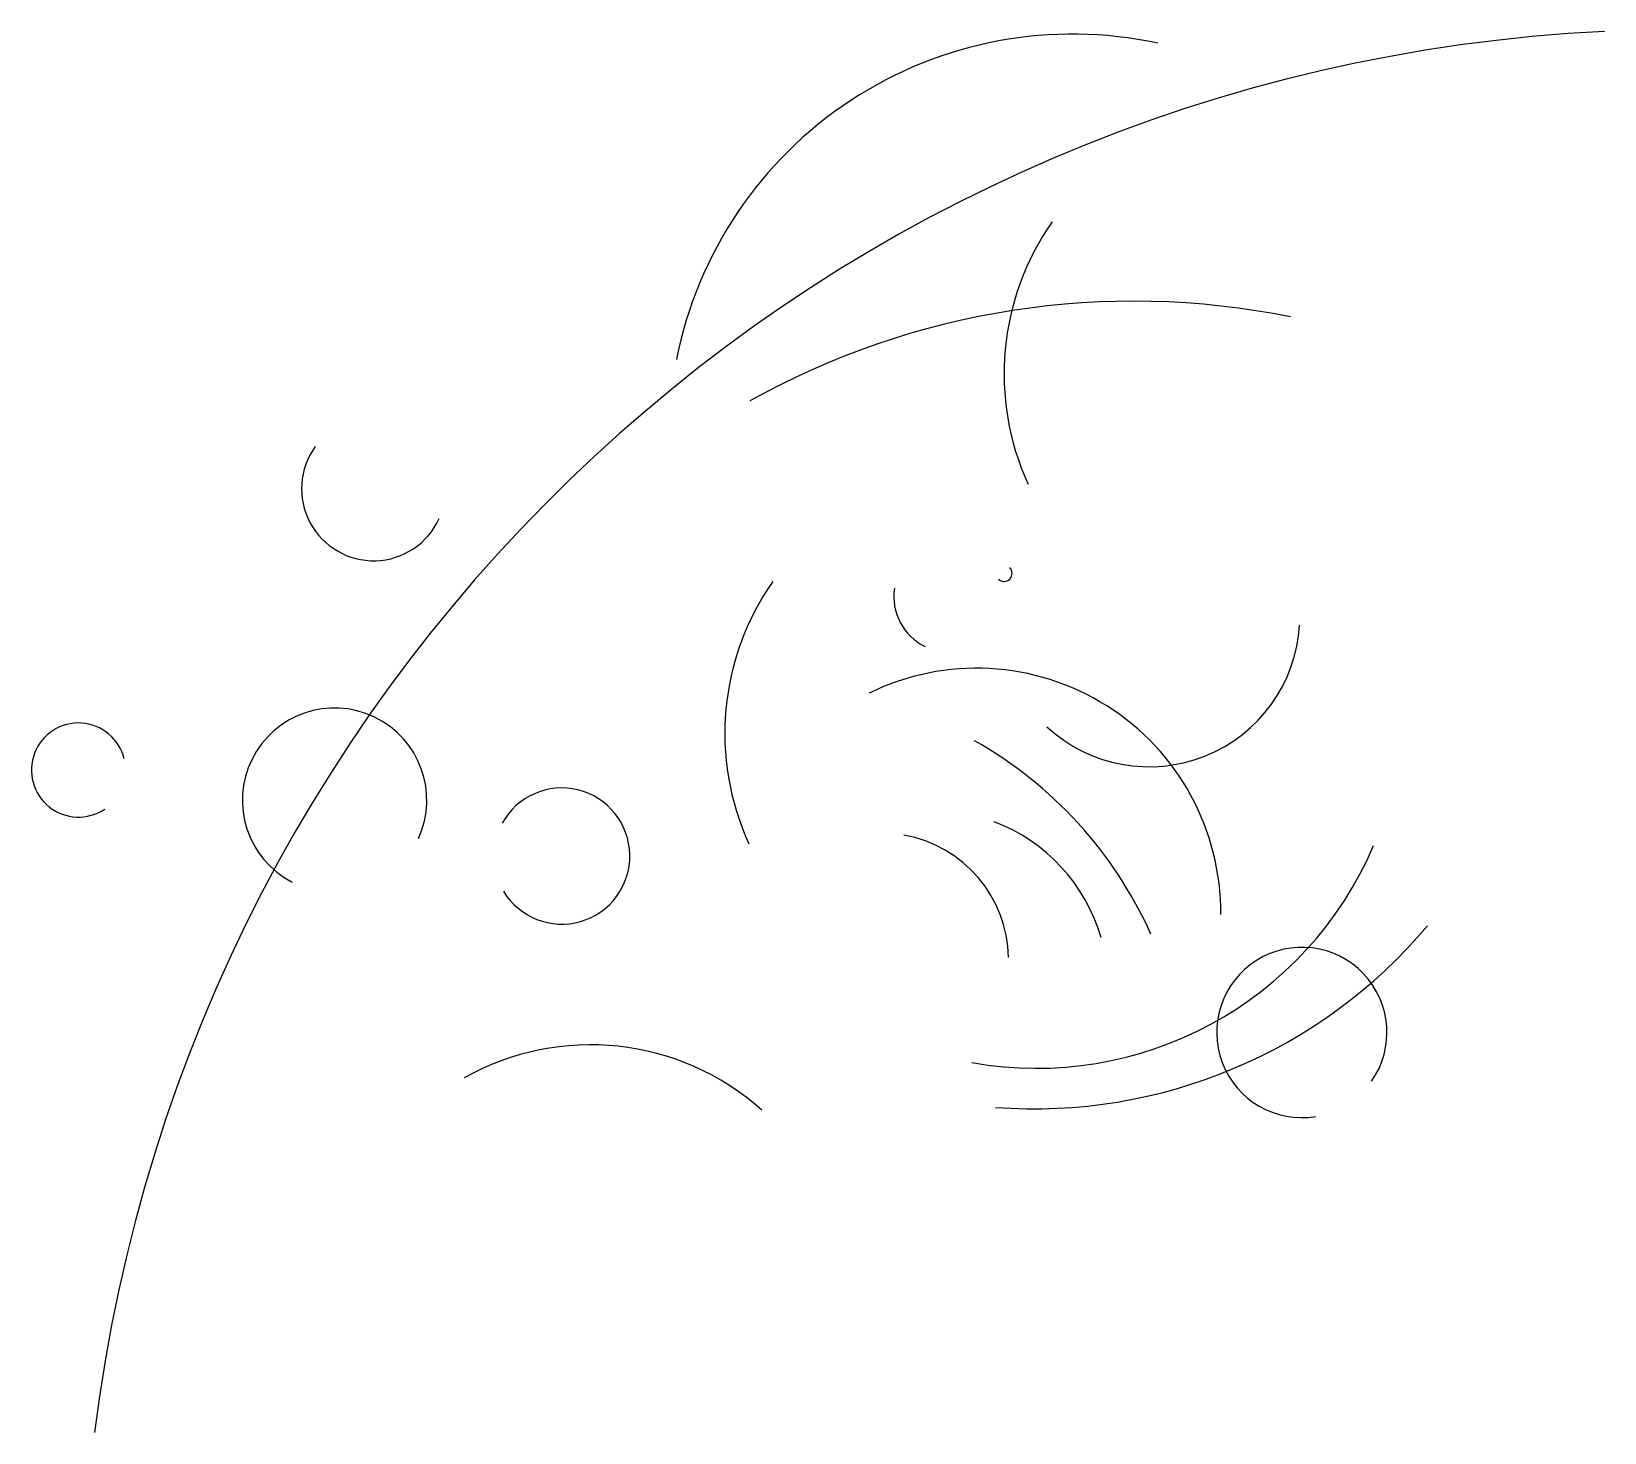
# Model space of a CAD drawing. Header units: inches. Extents: x -1824 to -898, y -2076 to -1251.
import ezdxf

# ---------------------------------------------------------------- set-up
doc = ezdxf.new("R2010")
doc.units = ezdxf.units.IN
doc.header["$MEASUREMENT"] = 0

msp = doc.modelspace()

# ---------------------------------------------------------------- linework, layer by layer
for centre, radius, start, end in [((-851.84, -2192.26), 942.46, 92.78054, 172.94376), ((-1211.03, -1490.31), 237.84, 77.7918, 168.81455), ((-1174.94, -1874.4), 464.55, 78.53997, 119.13301), ((-1622.78, -1520.33), 42.46, 144.1168, 335.46779), ((-1251.35, -1570.28), 4.73, 226.22592, 46.09786), ((-1283.23, -1583.68), 33.1, 171.86683, 243.63504), ((-1165.89, -1595.35), 88.84, 227.31316, 356.51147), ((-1267.58, -1770.04), 143.92, 359.52432, 116.05673), ((-1645.78, -1703.89), 54.33, 335.37472, 242.65886), ((-1796.67, -1686.1), 27.71, 13.85164, 303.94277), ((-1390.44, -1884.05), 247.26, 24.17343, 60.51588), ((-1511.97, -1736.79), 40.12, 211.10433, 151.20339), ((-1293.68, -1813.47), 103.51, 16.10521, 69.29937), ((-1323.37, -1797.9), 74.59, 1.00173, 79.98327), ((-1232.29, -1645.83), 216.02, 259.87401, 336.89927), ((-1233.76, -1582.41), 303.34, 265.72435, 319.85184), ((-1075.9, -1840.74), 50.17, 324.99994, 279.2871), ((-1495.04, -1999.91), 151.89, 48.30535, 119.35254)]:
    msp.add_arc(centre, radius, start, end)
at = {"color": 2}
for centre in [(-1095.27, -1452.66), (-1259.8, -1664.57)]:
    msp.add_arc(centre, 156.08, 144.9823, 204.582, dxfattribs=at)

doc.saveas('drawing.dxf')
